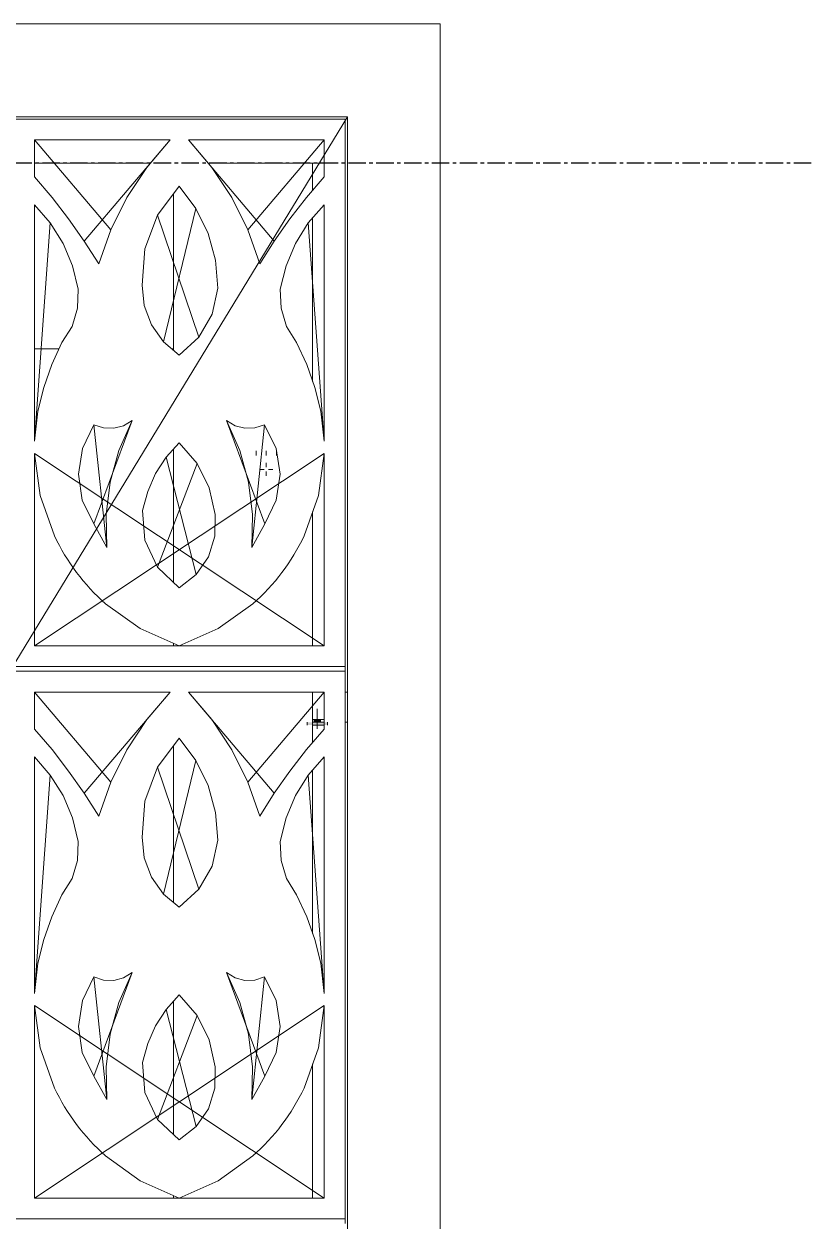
# Model space of a CAD drawing. Header units: millimetres. Extents: x -187664 to 435448, y -313239 to 299894.
# Drawn here: x 57860 to 59558, y -114285 to -111705 of the extents above; entities that cross this region are included whole.
import ezdxf

# ---------------------------------------------------------------- set-up
doc = ezdxf.new("R2010")
doc.units = ezdxf.units.MM
for name, pattern in [('CENTER', [2, 1.25, -0.25, 0.25, -0.25]), ('XKITLINE00', [0]), ('XKITLINE02', [4, 2, -2])]:
    doc.linetypes.add(name, pattern=pattern)
doc.layers.add('000 - EXISTING_BUILDING_MAIN_COLOR_251', color=7, linetype='Continuous')
doc.layers.add('000 - EXISTING_BUILDING_MAIN_COLOR_3', color=7, linetype='Continuous')
doc.layers.add('Bolt', color=7, linetype='Continuous', lineweight=0)
doc.layers.add('Part', color=7, linetype='Continuous', lineweight=0)

# ---------------------------------------------------------------- blocks, each defined once
blk = doc.blocks.new('*A12371202')
at = {"layer": 'Part', "color": 7, "linetype": 'XKITLINE00', "lineweight": 0}
for p, q in [((519.057888, 39.551891), (519.057888, 40.022545)), ((516.657888, 36.796125), (516.657888, 39.492076)), ((519.057888, 36.259376), (519.057888, 39.078138)), ((516.657888, 32.79512), (516.657888, 35.09133)), ((519.057888, 31.698387), (519.057888, 34.012118)), ((516.657888, 31.698387), (516.657888, 31.742859)), ((519.057888, 30.031891), (519.057888, 30.902581)), ((516.657888, 27.276125), (516.657888, 29.972076)), ((519.057888, 26.739376), (519.057888, 29.558138)), ((516.657888, 23.27512), (516.657888, 25.57133)), ((519.057888, 22.178387), (519.057888, 24.492118)), ((516.657888, 22.178387), (516.657888, 22.222859))]:
    blk.add_line(p, q, dxfattribs=at)
blk = doc.blocks.new('*A13031266')
at = {"layer": 'Part', "color": 7, "linetype": 'XKITLINE00', "lineweight": 0}
for p, q in [((516.657888, 36.822545), (516.657888, 39.492076)), ((514.257919, 36.822545), (514.685021, 36.822545)), ((516.626429, 36.822545), (516.657888, 36.822545))]:
    blk.add_line(p, q, dxfattribs=at)
blk = doc.blocks.new('*A17691722')
at = {"layer": '000 - EXISTING_BUILDING_MAIN_COLOR_3', "color": 7, "linetype": 'XKITLINE00', "lineweight": 0}
for p, q in [((521.257903, 42.422545), (398.857909, 42.422545)), ((521.257903, 1.142546), (521.257903, 42.422545)), ((519.657903, 40.822545), (496.457912, 2.742546)), ((496.457912, 40.822545), (519.657903, 40.822545)), ((519.657903, 2.742546), (519.657903, 40.822545))]:
    blk.add_line(p, q, dxfattribs=at)
blk = doc.blocks.new('*A17711724')
at = {"layer": 'Part', "color": 7, "linetype": 'XKITLINE00', "lineweight": 0}
blk.add_line((519.617911, 21.742517), (519.617911, 21.822517), dxfattribs=at)
blk = doc.blocks.new('*A17721725')
at = {"layer": 'Part', "color": 7, "linetype": 'XKITLINE00', "lineweight": 0}
blk.add_line((519.617911, 31.262517), (519.617911, 31.342517), dxfattribs=at)
blk = doc.blocks.new('*A17731726')
at = {"layer": 'Part', "color": 7, "linetype": 'XKITLINE00', "lineweight": 0}
for p, q in [((514.257919, 40.022517), (516.258658, 40.022517)), ((517.257156, 40.022517), (519.257895, 40.022517))]:
    blk.add_line(p, q, dxfattribs=at)
blk = doc.blocks.new('*A17971750')
at = {"layer": 'Part', "color": 7, "linetype": 'XKITLINE00', "lineweight": 0}
for p, q in [((519.617911, 30.902545), (519.65788, 30.902545)), ((519.057888, 30.430545), (519.257895, 30.430545)), ((519.057888, 30.382545), (519.257895, 30.382545)), ((519.617911, 30.382545), (519.65788, 30.382545))]:
    blk.add_line(p, q, dxfattribs=at)
blk = doc.blocks.new('*A18921841')
at = {"layer": 'Bolt', "color": 7, "linetype": 'XKITLINE00', "lineweight": 0}
for p, q in [((518.145906, 34.742545), (518.220498, 34.742545)), ((518.257906, 34.854545), (518.257906, 34.779953)), ((518.257906, 34.630545), (518.257906, 34.705137)), ((518.369906, 34.742545), (518.295314, 34.742545))]:
    blk.add_line(p, q, dxfattribs=at)
blk = doc.blocks.new('*A18931842')
at = {"layer": 'Bolt', "color": 7, "linetype": 'XKITLINE02', "lineweight": 0}
for p, q in [((518.08188, 34.982545), (518.08188, 35.062545)), ((518.08188, 34.982545), (518.08188, 35.062545)), ((518.25788, 34.982545), (518.25788, 35.062545)), ((518.25788, 34.982545), (518.25788, 35.062545)), ((518.43388, 34.982545), (518.43388, 35.062545)), ((518.43388, 34.982545), (518.43388, 35.062545))]:
    blk.add_line(p, q, dxfattribs=at)
blk = doc.blocks.new('*A18941843')
at = {"layer": 'Part', "color": 7, "linetype": 'XKITLINE00', "lineweight": 0}
blk.add_line((519.057888, 30.334545), (519.257895, 30.334545), dxfattribs=at)
blk = doc.blocks.new('*A18951844')
at = {"layer": 'Bolt'}
for points in [[(518.962, 30.335), (518.962, 30.383), (519.314, 30.383), (519.314, 30.335)], [(518.962, 30.335), (518.962, 30.383), (519.314, 30.383), (519.314, 30.335)], [(519.082, 30.383), (519.082, 30.431), (519.194, 30.431), (519.194, 30.383)], [(519.082, 30.383), (519.082, 30.431), (519.194, 30.431), (519.194, 30.383)]]:
    blk.add_hatch(color=7, dxfattribs=at).paths.add_polyline_path(points, flags=17)
at = {"layer": 'Bolt', "color": 7, "linetype": 'XKITLINE00', "lineweight": 0}
for p, q in [((519.138, 30.271), (519.138, 30.615)), ((519.138, 30.271), (519.138, 30.615)), ((518.962, 30.335), (518.962, 30.383)), ((518.962, 30.335), (518.962, 30.383)), ((519.082, 30.383), (519.082, 30.431)), ((519.082, 30.383), (519.082, 30.431)), ((519.194, 30.383), (519.194, 30.431)), ((519.194, 30.383), (519.194, 30.431)), ((519.314, 30.335), (519.314, 30.383)), ((519.314, 30.335), (519.314, 30.383))]:
    blk.add_line(p, q, dxfattribs=at)
blk = doc.blocks.new('*A19101859')
at = {"layer": '000 - EXISTING_BUILDING_MAIN_COLOR_251', "color": 7, "linetype": 'XKITLINE00', "lineweight": 0}
for p, q in [((513.897911, 40.782517), (519.617911, 40.782517)), ((519.617911, 40.782517), (519.617911, 31.342517)), ((514.257919, 40.422523), (516.597671, 40.423195)), ((514.257919, 40.422523), (515.577312, 38.870619)), ((514.257919, 39.785377), (514.257919, 40.422523)), ((516.597671, 40.423195), (515.118825, 38.678561)), ((516.597671, 40.423195), (516.195711, 39.94812)), ((516.918143, 40.423195), (518.396989, 38.678561)), ((517.320103, 39.94812), (516.918143, 40.423195)), ((516.918143, 40.423195), (519.257895, 40.422523)), ((519.257895, 40.422523), (517.938502, 38.870619)), ((519.257895, 40.422523), (519.257895, 39.785377)), ((516.195711, 39.94812), (515.853931, 39.428068)), ((517.661883, 39.428068), (517.320103, 39.94812)), ((514.562219, 39.43014), (514.257919, 39.785377)), ((518.953595, 39.43014), (519.257895, 39.785377)), ((514.849402, 39.060927), (514.562219, 39.43014)), ((515.853931, 39.428068), (515.577312, 38.870619)), ((516.384028, 39.126175), (516.757895, 39.625694)), ((516.757895, 39.625694), (517.044908, 39.241065)), ((517.938502, 38.870619), (517.661883, 39.428068)), ((518.953595, 39.43014), (518.666412, 39.060927)), ((514.257919, 39.306434), (514.257919, 35.226434)), ((514.532936, 38.992518), (514.257919, 39.306434)), ((517.044908, 39.241065), (516.484853, 36.941446)), ((517.044908, 39.241065), (517.256162, 38.810151)), ((518.982878, 38.992518), (519.257895, 39.306434)), ((519.257895, 39.306434), (519.257895, 35.226434)), ((515.118825, 38.678561), (514.849402, 39.060927)), ((516.163857, 38.542377), (516.384028, 39.126175)), ((516.384028, 39.126175), (517.095296, 37.023653)), ((518.666412, 39.060927), (518.396989, 38.678561)), ((514.532936, 38.992518), (514.257919, 35.226434)), ((514.532936, 38.992518), (514.754443, 38.638805)), ((515.577312, 38.870619), (515.369888, 38.283897)), ((517.256162, 38.810151), (517.384427, 38.347697)), ((518.145926, 38.283897), (517.938502, 38.870619)), ((518.761371, 38.638805), (518.982878, 38.992518)), ((518.982878, 38.992518), (519.257895, 35.226434)), ((514.754443, 38.638805), (514.916785, 38.254328)), ((515.369888, 38.283897), (515.118825, 38.678561)), ((518.396989, 38.678561), (518.145926, 38.283897)), ((518.599029, 38.254328), (518.761371, 38.638805)), ((516.114758, 37.920376), (516.163857, 38.542377)), ((515.015815, 37.848901), (514.916785, 38.254328)), ((517.425313, 37.869529), (517.384427, 38.347697)), ((518.499998, 37.848901), (518.599029, 38.254328)), ((515.015815, 37.848901), (515.003508, 37.521042)), ((516.152504, 37.565819), (516.114758, 37.920376)), ((517.425313, 37.869529), (517.324698, 37.421468)), ((518.512306, 37.521042), (518.499998, 37.848901)), ((516.278596, 37.232297), (516.152504, 37.565819)), ((515.003508, 37.521042), (514.90734, 37.207363)), ((517.324698, 37.421468), (517.095296, 37.023653)), ((518.608474, 37.207363), (518.512306, 37.521042)), ((514.733773, 36.928944), (514.90734, 37.207363)), ((516.484853, 36.941446), (516.278596, 37.232297)), ((518.782041, 36.928944), (518.608474, 37.207363)), ((517.095296, 37.023653), (516.757895, 36.712135)), ((514.733773, 36.928944), (514.559609, 36.548841)), ((516.757895, 36.712135), (516.484853, 36.941446)), ((518.956205, 36.548841), (518.782041, 36.928944)), ((514.559609, 36.548841), (514.421038, 36.154367)), ((519.094776, 36.154367), (518.956205, 36.548841)), ((514.421038, 36.154367), (514.319228, 35.748848)), ((519.196585, 35.748848), (519.094776, 36.154367)), ((514.319228, 35.748848), (514.257919, 35.226434)), ((519.257895, 35.226434), (519.196585, 35.748848)), ((515.087051, 35.105111), (515.286307, 35.511741)), ((515.945884, 35.585792), (515.281119, 33.801918)), ((515.286307, 35.511741), (515.508994, 33.396827)), ((515.286307, 35.511741), (515.45231, 35.45699)), ((515.945884, 35.585792), (515.71483, 35.069249)), ((515.796155, 35.495593), (515.945884, 35.585792)), ((517.56993, 35.585792), (518.234695, 33.801918)), ((517.800984, 35.069249), (517.56993, 35.585792)), ((517.56993, 35.585792), (517.719659, 35.495593)), ((518.229507, 35.511741), (518.00682, 33.396827)), ((518.063504, 35.45699), (518.229507, 35.511741)), ((518.229507, 35.511741), (518.428763, 35.105111)), ((515.45231, 35.45699), (515.62702, 35.451456)), ((515.62702, 35.451456), (515.796155, 35.495593)), ((517.719659, 35.495593), (517.888793, 35.451456)), ((517.888793, 35.451456), (518.063504, 35.45699)), ((515.017637, 34.657637), (515.087051, 35.105111)), ((516.532818, 34.952025), (516.757895, 35.20272)), ((516.757895, 35.20272), (517.065902, 34.84632)), ((518.428763, 35.105111), (518.498177, 34.657637)), ((519.257895, 31.698387), (514.257919, 35.018957)), ((519.257895, 35.018957), (514.257919, 31.698387)), ((514.257919, 31.698387), (514.257919, 35.018957)), ((514.257919, 35.018957), (514.359356, 34.289821)), ((515.71483, 35.069249), (515.563059, 34.524118)), ((516.34957, 34.66931), (516.532818, 34.952025)), ((516.532818, 34.952025), (517.051025, 32.930287)), ((517.952755, 34.524118), (517.800984, 35.069249)), ((519.156458, 34.289821), (519.257895, 35.018957)), ((519.257895, 35.018957), (519.257895, 31.698387)), ((517.065902, 34.84632), (516.382075, 33.054752)), ((517.065902, 34.84632), (517.27561, 34.424524)), ((515.084335, 34.20975), (515.017637, 34.657637)), ((515.563059, 34.524118), (515.493936, 33.962491)), ((516.212631, 34.361487), (516.34957, 34.66931)), ((518.021878, 33.962491), (517.952755, 34.524118)), ((518.498177, 34.657637), (518.431479, 34.20975)), ((514.359356, 34.289821), (514.605602, 33.59607)), ((516.125347, 34.036081), (516.212631, 34.361487)), ((517.27561, 34.424524), (517.373846, 33.96383)), ((518.910212, 33.59607), (519.156458, 34.289821)), ((515.281119, 33.801918), (515.084335, 34.20975)), ((518.431479, 34.20975), (518.234695, 33.801918)), ((515.493936, 33.962491), (515.508994, 33.396827)), ((516.161087, 33.521185), (516.125347, 34.036081)), ((517.37361, 33.591665), (517.373846, 33.96383)), ((518.00682, 33.396827), (518.021878, 33.962491)), ((515.508994, 33.396827), (515.281119, 33.801918)), ((518.234695, 33.801918), (518.00682, 33.396827)), ((516.382075, 33.054752), (516.161087, 33.521185)), ((517.37361, 33.591665), (517.262653, 33.236425)), ((517.262653, 33.236425), (517.051025, 32.930287)), ((516.757895, 32.700981), (516.382075, 33.054752)), ((517.051025, 32.930287), (516.757895, 32.700981)), ((515.486609, 32.425891), (516.085244, 31.997448)), ((517.43057, 31.997448), (518.029205, 32.425891)), ((516.085244, 31.997448), (516.757919, 31.698387)), ((516.757919, 31.698387), (517.43057, 31.997448)), ((519.257895, 31.698387), (514.257919, 31.698387)), ((519.617911, 31.342517), (513.897911, 31.342517)), ((513.897911, 31.262517), (519.617911, 31.262517)), ((519.617911, 31.262517), (519.617911, 21.822517)), ((514.257919, 30.902523), (516.597671, 30.903195)), ((515.577312, 29.350619), (514.257919, 30.902523)), ((514.257919, 30.265377), (514.257919, 30.902523)), ((516.597671, 30.903195), (515.118825, 29.158561)), ((516.597671, 30.903195), (516.195711, 30.42812)), ((518.396989, 29.158561), (516.918143, 30.903195)), ((517.320103, 30.42812), (516.918143, 30.903195)), ((516.918143, 30.903195), (519.257895, 30.902523)), ((519.257895, 30.902523), (517.938502, 29.350619)), ((519.257895, 30.902523), (519.257895, 30.265377)), ((516.195711, 30.42812), (515.853931, 29.908068)), ((517.661883, 29.908068), (517.320103, 30.42812)), ((514.562219, 29.91014), (514.257919, 30.265377)), ((518.953595, 29.91014), (519.257895, 30.265377)), ((516.384028, 29.606175), (516.757895, 30.105694)), ((516.757895, 30.105694), (517.044908, 29.721065)), ((514.257919, 29.786434), (514.257919, 25.706434)), ((514.532936, 29.472518), (514.257919, 29.786434)), ((514.849402, 29.540927), (514.562219, 29.91014)), ((515.853931, 29.908068), (515.577312, 29.350619)), ((517.938502, 29.350619), (517.661883, 29.908068)), ((518.953595, 29.91014), (518.666412, 29.540927)), ((518.982878, 29.472518), (519.257895, 29.786434)), ((519.257895, 29.786434), (519.257895, 25.706434)), ((515.118825, 29.158561), (514.849402, 29.540927)), ((516.163857, 29.022377), (516.384028, 29.606175)), ((516.384028, 29.606175), (517.095296, 27.503653)), ((517.044908, 29.721065), (516.484853, 27.421446)), ((517.044908, 29.721065), (517.256162, 29.290151)), ((518.666412, 29.540927), (518.396989, 29.158561)), ((514.532936, 29.472518), (514.257919, 25.706434)), ((514.532936, 29.472518), (514.754443, 29.118805)), ((515.577312, 29.350619), (515.369888, 28.763897)), ((518.145926, 28.763897), (517.938502, 29.350619)), ((518.761371, 29.118805), (518.982878, 29.472518)), ((518.982878, 29.472518), (519.257895, 25.706434)), ((514.754443, 29.118805), (514.916785, 28.734328)), ((515.369888, 28.763897), (515.118825, 29.158561)), ((517.256162, 29.290151), (517.384427, 28.827697)), ((518.396989, 29.158561), (518.145926, 28.763897)), ((518.599029, 28.734328), (518.761371, 29.118805)), ((516.114758, 28.400376), (516.163857, 29.022377)), ((515.015815, 28.328901), (514.916785, 28.734328)), ((517.425313, 28.349529), (517.384427, 28.827697)), ((518.499998, 28.328901), (518.599029, 28.734328)), ((515.015815, 28.328901), (515.003508, 28.001042)), ((516.152504, 28.045819), (516.114758, 28.400376)), ((517.425313, 28.349529), (517.324698, 27.901468)), ((518.512306, 28.001042), (518.499998, 28.328901)), ((515.003508, 28.001042), (514.90734, 27.687363)), ((516.278596, 27.712297), (516.152504, 28.045819)), ((517.324698, 27.901468), (517.095296, 27.503653)), ((518.608474, 27.687363), (518.512306, 28.001042)), ((514.733773, 27.408944), (514.90734, 27.687363)), ((516.484853, 27.421446), (516.278596, 27.712297)), ((518.782041, 27.408944), (518.608474, 27.687363)), ((517.095296, 27.503653), (516.757895, 27.192135)), ((514.733773, 27.408944), (514.559609, 27.028841)), ((516.757895, 27.192135), (516.484853, 27.421446)), ((518.956205, 27.028841), (518.782041, 27.408944)), ((514.559609, 27.028841), (514.421038, 26.634367)), ((519.094776, 26.634367), (518.956205, 27.028841)), ((514.421038, 26.634367), (514.319228, 26.228848)), ((519.196585, 26.228848), (519.094776, 26.634367)), ((514.319228, 26.228848), (514.257919, 25.706434)), ((519.257895, 25.706434), (519.196585, 26.228848)), ((515.945884, 26.065792), (515.281119, 24.281918)), ((515.945884, 26.065792), (515.71483, 25.549249)), ((515.796155, 25.975593), (515.945884, 26.065792)), ((517.56993, 26.065792), (518.234695, 24.281918)), ((517.800984, 25.549249), (517.56993, 26.065792)), ((517.56993, 26.065792), (517.719659, 25.975593)), ((515.087051, 25.585111), (515.286307, 25.991741)), ((515.286307, 25.991741), (515.508994, 23.876827)), ((515.286307, 25.991741), (515.45231, 25.93699)), ((515.45231, 25.93699), (515.62702, 25.931456)), ((515.62702, 25.931456), (515.796155, 25.975593)), ((517.719659, 25.975593), (517.888793, 25.931456)), ((517.888793, 25.931456), (518.063504, 25.93699)), ((518.229507, 25.991741), (518.00682, 23.876827)), ((518.063504, 25.93699), (518.229507, 25.991741)), ((518.229507, 25.991741), (518.428763, 25.585111)), ((516.532818, 25.432025), (516.757895, 25.68272)), ((516.757895, 25.68272), (517.065902, 25.32632)), ((519.257895, 22.178387), (514.257919, 25.498957)), ((519.257895, 25.498957), (514.257919, 22.178387)), ((514.257919, 22.178387), (514.257919, 25.498957)), ((514.257919, 25.498957), (514.359356, 24.769821)), ((515.017637, 25.137637), (515.087051, 25.585111)), ((515.71483, 25.549249), (515.563059, 25.004118)), ((516.34957, 25.14931), (516.532818, 25.432025)), ((516.532818, 25.432025), (517.051025, 23.410287)), ((517.952755, 25.004118), (517.800984, 25.549249)), ((518.428763, 25.585111), (518.498177, 25.137637)), ((519.156458, 24.769821), (519.257895, 25.498957)), ((519.257895, 25.498957), (519.257895, 22.178387)), ((517.065902, 25.32632), (516.382075, 23.534752)), ((517.065902, 25.32632), (517.27561, 24.904524)), ((515.084335, 24.68975), (515.017637, 25.137637)), ((515.563059, 25.004118), (515.493936, 24.442491)), ((516.212631, 24.841487), (516.34957, 25.14931)), ((518.021878, 24.442491), (517.952755, 25.004118)), ((518.498177, 25.137637), (518.431479, 24.68975)), ((514.359356, 24.769821), (514.605602, 24.07607)), ((516.125347, 24.516081), (516.212631, 24.841487)), ((517.27561, 24.904524), (517.373846, 24.44383)), ((518.910212, 24.07607), (519.156458, 24.769821)), ((515.281119, 24.281918), (515.084335, 24.68975)), ((518.431479, 24.68975), (518.234695, 24.281918)), ((515.493936, 24.442491), (515.508994, 23.876827)), ((516.161087, 24.001185), (516.125347, 24.516081)), ((517.37361, 24.071665), (517.373846, 24.44383)), ((518.00682, 23.876827), (518.021878, 24.442491)), ((515.508994, 23.876827), (515.281119, 24.281918)), ((518.234695, 24.281918), (518.00682, 23.876827)), ((516.382075, 23.534752), (516.161087, 24.001185)), ((517.37361, 24.071665), (517.262653, 23.716425)), ((516.757895, 23.180981), (516.382075, 23.534752)), ((517.262653, 23.716425), (517.051025, 23.410287)), ((517.051025, 23.410287), (516.757895, 23.180981)), ((515.486609, 22.905891), (516.085244, 22.477448)), ((517.43057, 22.477448), (518.029205, 22.905891)), ((516.085244, 22.477448), (516.757919, 22.178387)), ((516.757919, 22.178387), (517.43057, 22.477448)), ((519.257895, 22.178387), (514.257919, 22.178387)), ((519.617911, 21.822517), (513.897911, 21.822517))]:
    blk.add_line(p, q, dxfattribs=at)
for centre, start, end in [((517.890858, 35.152746), 205.353329, 228.597597), ((515.624956, 35.152746), 311.402403, 334.646671), ((517.890858, 25.632746), 205.353329, 228.597597), ((515.624956, 25.632746), 311.402403, 334.646671)]:
    blk.add_arc(centre, 3.635402, start, end, dxfattribs=at)

msp = doc.modelspace()

# ---------------------------------------------------------------- linework, layer by layer
at = {"color": 7, "linetype": 'CENTER', "ltscale": 30}
msp.add_line((59557.502, -112004.988), (24877.449, -112004.988), dxfattribs=at)

# ---------------------------------------------------------------- block references
at = {"color": 7, "lineweight": 0, "xscale": 125, "yscale": 125, "zscale": 125}
for name in ['*A17691722', '*A19101859', '*A17731726', '*A13031266', '*A12371202', '*A18931842', '*A18921841', '*A17721725', '*A17971750', '*A18951844', '*A18941843', '*A17711724']:
    msp.add_blockref(name, (-6399.467, -117007.807), dxfattribs=at)

doc.saveas('drawing.dxf')
